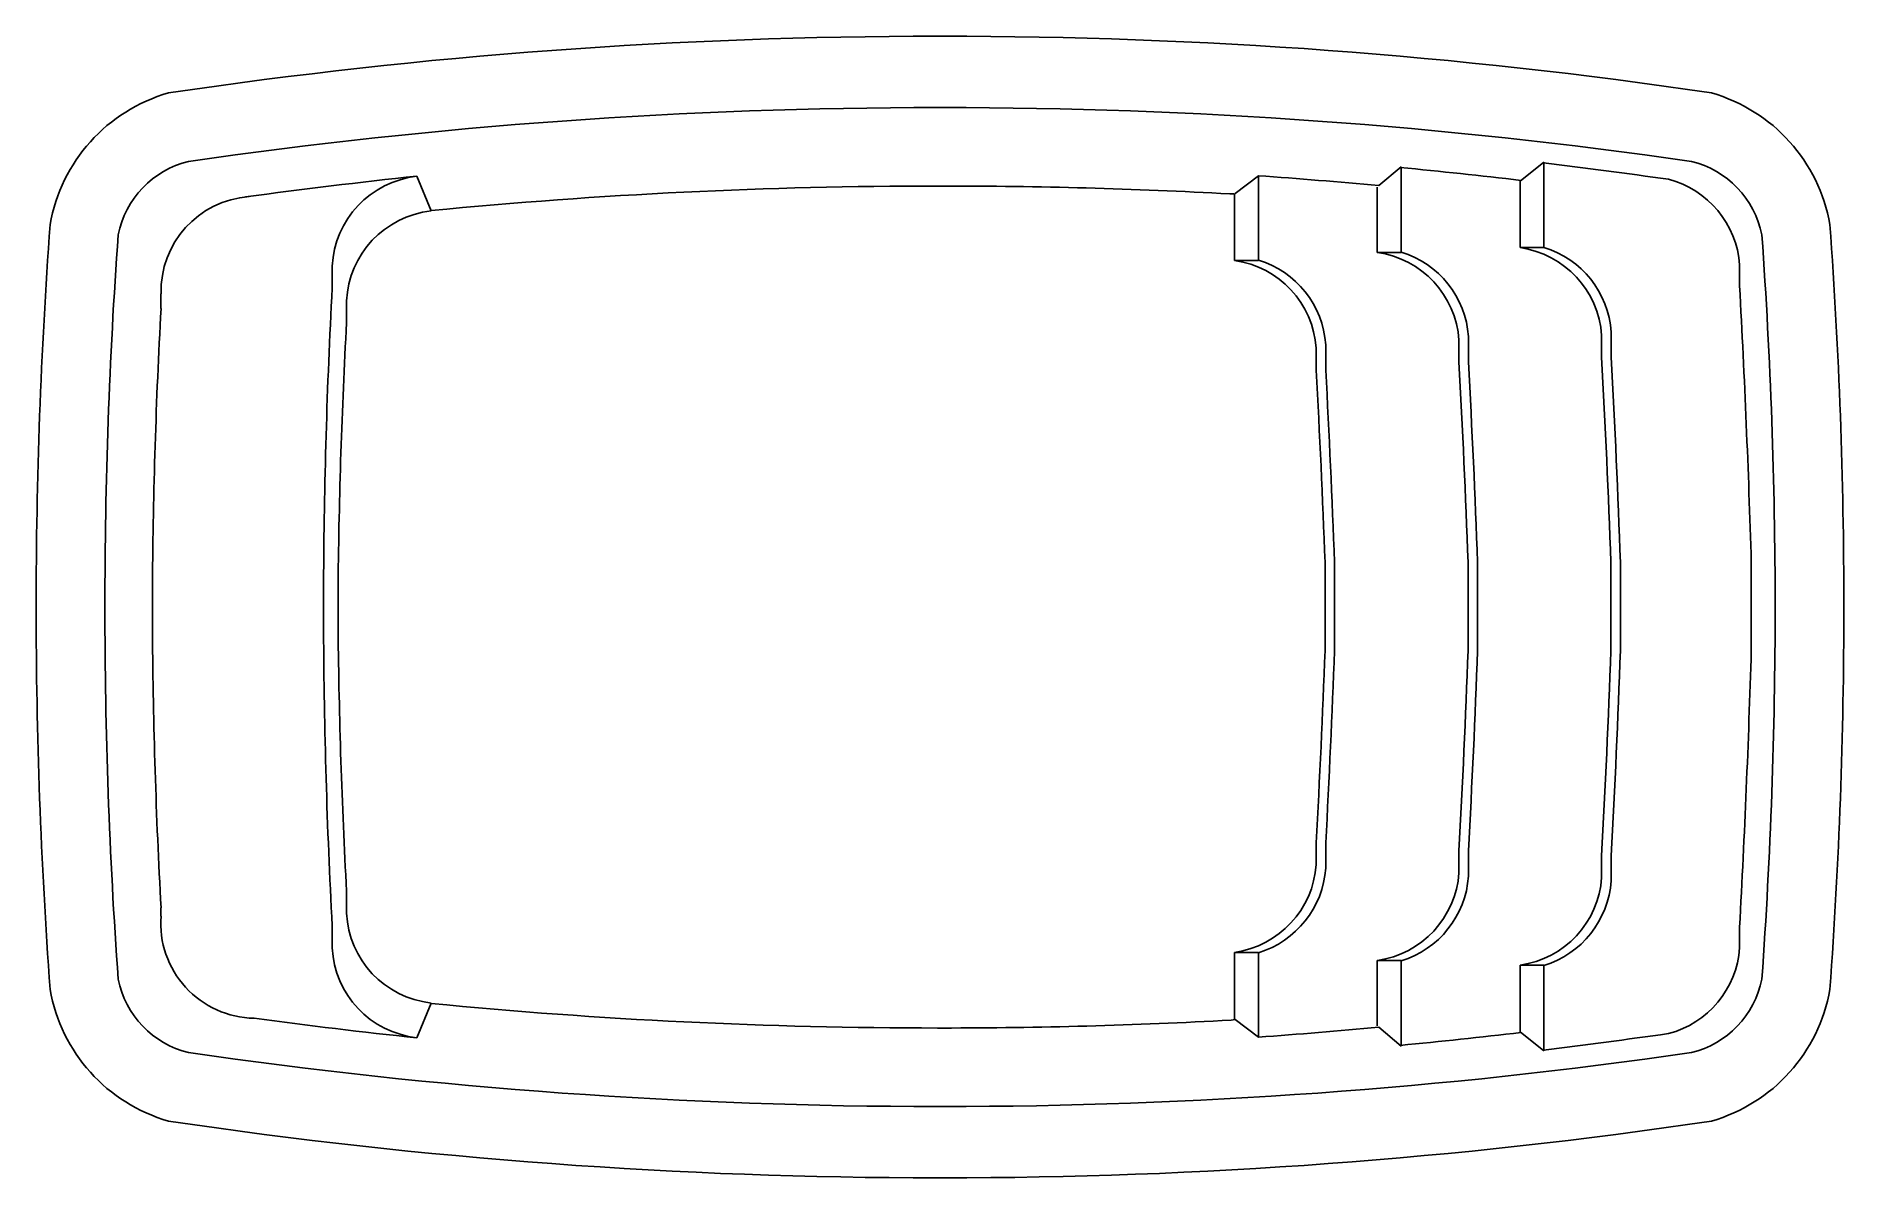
# Model space of a CAD drawing. Extents: x -1118.93 to -1115.13, y 352.82 to 355.22.
import ezdxf

# ---------------------------------------------------------------- set-up
doc = ezdxf.new("R2010")
doc.units = 0
doc.header["$LTSCALE"] = 10
doc.header["$MEASUREMENT"] = 0
doc.layers.add('Piscinas_Fibratec', color=4, linetype='CONTINUOUS')

msp = doc.modelspace()

# ---------------------------------------------------------------- linework, layer by layer
at = {"layer": 'Piscinas_Fibratec', "color": 2}
for p, q in [((-1117.0205, 355.0703), (-1117.0315, 355.0703)), ((-1117.0205, 355.0703), (-1117.0315, 355.0703)), ((-1117.0205, 352.9703), (-1117.0315, 352.9703)), ((-1117.0205, 352.9703), (-1117.0315, 352.9703))]:
    msp.add_line(p, q, dxfattribs=at)
at = {"layer": 'Piscinas_Fibratec', "color": 1}
for p, q in [((-1118.1256, 354.9257), (-1118.0956, 354.8528)), ((-1118.1256, 354.9257), (-1118.0956, 354.8528)), ((-1116.4056, 354.8898), (-1116.3567, 354.927)), ((-1116.4056, 354.8898), (-1116.3567, 354.927)), ((-1116.3567, 354.7487), (-1116.3567, 354.927)), ((-1116.3567, 354.7487), (-1116.3567, 354.927)), ((-1116.1037, 354.9061), (-1116.0567, 354.9458)), ((-1116.1037, 354.9061), (-1116.0567, 354.9458)), ((-1116.0567, 354.7658), (-1116.0567, 354.9458)), ((-1116.0567, 354.7658), (-1116.0567, 354.9458)), ((-1115.8067, 354.9157), (-1115.7567, 354.9558)), ((-1115.8067, 354.9157), (-1115.7567, 354.9558)), ((-1115.7567, 354.7758), (-1115.7567, 354.9558)), ((-1115.7567, 354.7758), (-1115.7567, 354.9558)), ((-1117.0205, 354.9053), (-1117.0315, 354.9053)), ((-1117.0205, 354.9053), (-1117.0315, 354.9053)), ((-1116.4166, 354.8888), (-1116.4067, 354.8887)), ((-1116.4166, 354.8888), (-1116.4067, 354.8887)), ((-1116.4067, 354.7487), (-1116.4067, 354.8887)), ((-1116.4067, 354.7487), (-1116.4067, 354.8887)), ((-1116.1067, 354.7658), (-1116.1067, 354.903)), ((-1116.1067, 354.7658), (-1116.1067, 354.903)), ((-1115.8067, 354.8757), (-1115.8067, 354.9157)), ((-1115.8067, 354.8757), (-1115.8067, 354.9157)), ((-1115.8067, 354.7758), (-1115.8067, 354.8757)), ((-1115.8067, 354.7758), (-1115.8067, 354.8757)), ((-1115.7567, 354.7758), (-1115.8067, 354.7758)), ((-1115.7567, 354.7758), (-1115.8067, 354.7758)), ((-1118.3036, 354.6912), (-1118.3036, 354.7369)), ((-1118.3036, 354.6912), (-1118.3036, 354.7369)), ((-1116.4067, 354.7487), (-1116.3567, 354.7487)), ((-1116.4067, 354.7487), (-1116.3567, 354.7487)), ((-1116.0567, 354.7658), (-1116.1067, 354.7658)), ((-1116.0567, 354.7658), (-1116.1067, 354.7658)), ((-1115.3452, 354.7259), (-1115.3452, 354.7394)), ((-1115.3452, 354.7259), (-1115.3452, 354.7394)), ((-1115.3452, 354.6955), (-1115.3452, 354.7259)), ((-1115.3452, 354.6955), (-1115.3452, 354.7259)), ((-1118.6636, 354.6479), (-1118.6636, 354.6784)), ((-1118.6636, 354.6479), (-1118.6636, 354.6784)), ((-1118.2736, 354.6183), (-1118.2736, 354.6639)), ((-1118.2736, 354.6183), (-1118.2736, 354.6639)), ((-1115.9352, 354.5659), (-1115.9352, 354.5813)), ((-1115.9352, 354.5659), (-1115.9352, 354.5813)), ((-1115.9152, 354.5355), (-1115.9152, 354.5887)), ((-1115.9152, 354.5355), (-1115.9152, 354.5887)), ((-1115.6352, 354.5759), (-1115.6352, 354.5913)), ((-1115.6352, 354.5759), (-1115.6352, 354.5913)), ((-1115.6152, 354.5455), (-1115.6152, 354.5984)), ((-1115.6152, 354.5455), (-1115.6152, 354.5984)), ((-1116.2352, 354.5488), (-1116.2352, 354.5642)), ((-1116.2352, 354.5488), (-1116.2352, 354.5642)), ((-1116.2352, 354.5184), (-1116.2352, 354.5488)), ((-1116.2352, 354.5184), (-1116.2352, 354.5488)), ((-1116.2152, 354.5184), (-1116.2152, 354.5717)), ((-1116.2152, 354.5184), (-1116.2152, 354.5717)), ((-1115.9352, 354.5355), (-1115.9352, 354.5659)), ((-1115.9352, 354.5355), (-1115.9352, 354.5659)), ((-1115.6352, 354.5455), (-1115.6352, 354.5759)), ((-1115.6352, 354.5455), (-1115.6352, 354.5759)), ((-1116.2166, 353.9292), (-1116.2166, 354.1139)), ((-1116.2166, 353.9292), (-1116.2166, 354.1139)), ((-1116.1966, 353.9292), (-1116.1966, 354.1139)), ((-1116.1966, 353.9292), (-1116.1966, 354.1139)), ((-1115.916, 353.9292), (-1115.916, 354.1139)), ((-1115.916, 353.9292), (-1115.916, 354.1139)), ((-1115.896, 354.1139), (-1115.896, 353.9292)), ((-1115.896, 354.1139), (-1115.896, 353.9292)), ((-1115.6156, 354.1139), (-1115.6156, 353.9292)), ((-1115.6156, 354.1139), (-1115.6156, 353.9292)), ((-1115.5956, 354.1139), (-1115.5956, 353.9292)), ((-1115.5956, 354.1139), (-1115.5956, 353.9292)), ((-1115.3205, 354.1139), (-1115.3205, 353.9292)), ((-1115.3205, 354.1139), (-1115.3205, 353.9292)), ((-1118.6815, 354.0343), (-1118.6815, 354.0705)), ((-1118.6815, 354.0343), (-1118.6815, 354.0705)), ((-1118.3218, 354.0343), (-1118.3218, 354.0705)), ((-1118.3218, 354.0343), (-1118.3218, 354.0705)), ((-1118.2912, 354.0343), (-1118.2912, 354.0705)), ((-1118.2912, 354.0343), (-1118.2912, 354.0705)), ((-1118.6815, 354.0343), (-1118.6815, 353.9652)), ((-1118.6815, 354.0343), (-1118.6815, 353.9652)), ((-1118.3218, 354.0343), (-1118.3218, 353.9705)), ((-1118.3218, 354.0343), (-1118.3218, 353.9705)), ((-1118.2912, 353.9705), (-1118.2912, 354.0343)), ((-1118.2912, 353.9705), (-1118.2912, 354.0343)), ((-1116.2352, 353.5247), (-1116.2352, 353.4943)), ((-1116.2352, 353.5247), (-1116.2352, 353.4943)), ((-1116.2152, 353.5247), (-1116.2152, 353.4714)), ((-1116.2152, 353.5247), (-1116.2152, 353.4714)), ((-1116.2352, 353.4943), (-1116.2352, 353.4789)), ((-1116.2352, 353.4943), (-1116.2352, 353.4789)), ((-1115.9352, 353.5076), (-1115.9352, 353.4772)), ((-1115.9352, 353.5076), (-1115.9352, 353.4772)), ((-1115.9352, 353.4772), (-1115.9352, 353.4618)), ((-1115.9352, 353.4772), (-1115.9352, 353.4618)), ((-1115.9152, 353.5076), (-1115.9152, 353.4544)), ((-1115.9152, 353.5076), (-1115.9152, 353.4544)), ((-1115.6352, 353.4976), (-1115.6352, 353.4672)), ((-1115.6352, 353.4976), (-1115.6352, 353.4672)), ((-1115.6152, 353.4976), (-1115.6152, 353.4447)), ((-1115.6152, 353.4976), (-1115.6152, 353.4447)), ((-1115.6352, 353.4672), (-1115.6352, 353.4518)), ((-1115.6352, 353.4672), (-1115.6352, 353.4518)), ((-1118.2736, 353.3767), (-1118.2736, 353.4228)), ((-1118.2736, 353.3767), (-1118.2736, 353.4228)), ((-1118.6636, 353.3703), (-1118.6636, 353.3879)), ((-1118.6636, 353.3703), (-1118.6636, 353.3879)), ((-1118.3036, 353.3038), (-1118.3036, 353.3498)), ((-1118.3036, 353.3498), (-1118.3036, 353.3498)), ((-1118.3036, 353.3498), (-1118.3036, 353.3498)), ((-1118.3036, 353.3498), (-1118.3036, 353.3498)), ((-1118.3036, 353.3498), (-1118.3036, 353.3498)), ((-1118.3036, 353.3038), (-1118.3036, 353.3498)), ((-1115.3452, 353.3476), (-1115.3452, 353.3172)), ((-1115.3452, 353.3476), (-1115.3452, 353.3172)), ((-1116.4067, 353.2944), (-1116.4067, 353.1544)), ((-1116.4067, 353.2944), (-1116.3567, 353.2944)), ((-1116.4067, 353.2944), (-1116.3567, 353.2944)), ((-1116.4067, 353.2944), (-1116.4067, 353.1544)), ((-1116.3567, 353.2944), (-1116.3567, 353.1161)), ((-1116.3567, 353.2944), (-1116.3567, 353.1161)), ((-1115.3452, 353.3172), (-1115.3452, 353.3037)), ((-1115.3452, 353.3172), (-1115.3452, 353.3037)), ((-1116.1067, 353.2773), (-1116.1067, 353.1401)), ((-1116.0567, 353.2773), (-1116.1067, 353.2773)), ((-1116.0567, 353.2773), (-1116.1067, 353.2773)), ((-1116.1067, 353.2773), (-1116.1067, 353.1401)), ((-1116.0567, 353.2773), (-1116.0567, 353.0973)), ((-1116.0567, 353.2773), (-1116.0567, 353.0973)), ((-1115.8067, 353.2673), (-1115.8067, 353.1674)), ((-1115.7567, 353.2673), (-1115.8067, 353.2673)), ((-1115.7567, 353.2673), (-1115.8067, 353.2673)), ((-1115.8067, 353.2673), (-1115.8067, 353.1674)), ((-1115.7567, 353.2673), (-1115.7567, 353.0873)), ((-1115.7567, 353.2673), (-1115.7567, 353.0873)), ((-1118.1256, 353.1149), (-1118.0956, 353.1879)), ((-1118.1256, 353.1149), (-1118.0956, 353.1879)), ((-1117.0315, 353.1353), (-1117.0205, 353.1353)), ((-1117.0315, 353.1353), (-1117.0205, 353.1353)), ((-1116.414, 353.1521), (-1116.4056, 353.1533)), ((-1116.414, 353.1521), (-1116.4056, 353.1533)), ((-1116.4056, 353.1533), (-1116.3567, 353.1161)), ((-1116.4056, 353.1533), (-1116.3567, 353.1161)), ((-1116.1037, 353.137), (-1116.0567, 353.0973)), ((-1116.1037, 353.137), (-1116.0567, 353.0973)), ((-1115.8067, 353.1674), (-1115.8067, 353.1274)), ((-1115.8067, 353.1674), (-1115.8067, 353.1274)), ((-1115.8067, 353.1274), (-1115.7567, 353.0873)), ((-1115.8067, 353.1274), (-1115.7567, 353.0873))]:
    msp.add_line(p, q, dxfattribs=at)
at = {"layer": 'Piscinas_Fibratec'}
msp.add_line((-1117.0205, 352.8203), (-1117.0315, 352.8203), dxfattribs=at)
msp.add_line((-1117.0205, 352.8203), (-1117.0315, 352.8203), dxfattribs=at)
msp.add_lwpolyline([(-1115.4044, 355.101, 0.03688), (-1117.0205, 355.2203), (-1117.0315, 355.2203), (-1117.0205, 355.2203, -0.03688)], format="xyb", close=True, dxfattribs=at)
for centre, radius, start, end in [((-1117.0315, 344.2203), 11, 90, 98.44834), ((-1117.0315, 344.2203), 11, 90, 98.44834), ((-1118.5518, 354.7644), 0.35, 105.8944, 170.1471), ((-1118.5518, 354.7644), 0.35, 105.8944, 170.1471), ((-1115.5003, 354.7644), 0.35, 9.8529, 74.1056), ((-1115.5003, 354.7644), 0.35, 9.8529, 74.1056), ((-1107.926, 354.0203), 11, 175.80894, 180), ((-1107.926, 354.0203), 11, 175.80894, 180), ((-1126.126, 354.0203), 11, 0, 4.19106), ((-1126.126, 354.0203), 11, 0, 4.19106), ((-1107.926, 354.0203), 11, 180, 184.19106), ((-1107.926, 354.0203), 11, 180, 184.19106), ((-1126.126, 354.0203), 11, 355.80894, 0), ((-1126.126, 354.0203), 11, 355.80894, 0), ((-1118.5518, 353.2763), 0.35, 189.8529, 254.1056), ((-1118.5518, 353.2763), 0.35, 189.8529, 254.1056), ((-1115.5003, 353.2763), 0.35, 285.8944, 350.1471), ((-1115.5003, 353.2763), 0.35, 285.8944, 350.1471), ((-1117.0315, 363.8203), 11, 261.55166, 270), ((-1117.0315, 363.8203), 11, 261.55166, 270), ((-1117.0205, 363.8203), 11, 270, 278.44834), ((-1117.0205, 363.8203), 11, 270, 278.44834)]:
    msp.add_arc(centre, radius, start, end, dxfattribs=at)
at = {"layer": 'Piscinas_Fibratec', "color": 2}
for centre, radius, start, end in [((-1117.0315, 344.0703), 11, 90, 98.22688), ((-1117.0315, 344.0703), 11, 90, 98.22688), ((-1117.0205, 344.0703), 11, 81.77312, 90), ((-1117.0205, 344.0703), 11, 81.77312, 90), ((-1118.5576, 354.763), 0.2, 103.8575, 168.5518), ((-1118.5576, 354.763), 0.2, 103.8575, 168.5518), ((-1115.4944, 354.763), 0.2, 11.4482, 76.1425), ((-1115.4944, 354.763), 0.2, 11.4482, 76.1425), ((-1107.7815, 354.0203), 11, 175.92169, 180), ((-1107.7815, 354.0203), 11, 175.92169, 180), ((-1126.2705, 354.0203), 11, 0, 4.07831), ((-1126.2705, 354.0203), 11, 0, 4.07831), ((-1107.7815, 354.0203), 11, 180, 184.07831), ((-1107.7815, 354.0203), 11, 180, 184.07831), ((-1126.2705, 354.0203), 11, 355.92169, 0), ((-1126.2705, 354.0203), 11, 355.92169, 0), ((-1118.5576, 353.2777), 0.2, 191.4482, 256.1425), ((-1118.5576, 353.2777), 0.2, 191.4482, 256.1425), ((-1115.4944, 353.2777), 0.2, 283.8575, 348.5518), ((-1115.4944, 353.2777), 0.2, 283.8575, 348.5518), ((-1117.0315, 363.9703), 11, 261.77312, 270), ((-1117.0315, 363.9703), 11, 261.77312, 270), ((-1117.0205, 363.9703), 11, 270, 278.22688), ((-1117.0205, 363.9703), 11, 270, 278.22688)]:
    msp.add_arc(centre, radius, start, end, dxfattribs=at)
at = {"layer": 'Piscinas_Fibratec', "color": 1}
for centre, radius, start, end in [((-1116.8032, 342.4962), 12.5, 96.07317, 97.7354), ((-1116.8032, 342.4962), 12.5, 96.07317, 97.7354), ((-1118.1038, 354.7269), 0.2, 96.2674, 177.149), ((-1118.1038, 354.7269), 0.2, 96.2674, 177.149), ((-1117.2576, 342.4595), 12.5, 84.70335, 85.86673), ((-1117.2576, 342.4595), 12.5, 84.70335, 85.86673), ((-1117.2576, 342.5019), 12.5, 83.32565, 84.49489), ((-1117.2576, 342.5019), 12.5, 83.32565, 84.49489), ((-1117.2576, 342.5444), 12.5, 81.8927, 83.10533), ((-1117.2576, 342.5444), 12.5, 81.8927, 83.10533), ((-1115.5447, 354.7258), 0.2, 3.8954, 75.545), ((-1115.5447, 354.7258), 0.2, 3.8954, 75.545), ((-1118.4636, 354.6836), 0.2, 94.2318, 181.4803), ((-1118.4636, 354.6836), 0.2, 94.2318, 181.4803), ((-1117.0315, 343.9053), 11, 90, 95.55332), ((-1117.0315, 343.9053), 11, 90, 95.55332), ((-1117.0205, 343.9053), 11, 86.85283, 90), ((-1117.0205, 343.9053), 11, 86.85283, 90), ((-1118.0738, 354.654), 0.2, 96.2674, 177.149), ((-1118.0738, 354.654), 0.2, 96.2674, 177.149), ((-1115.8347, 354.5777), 0.2, 3.8954, 81.9408), ((-1115.8347, 354.5777), 0.2, 3.8954, 81.9408), ((-1115.8147, 354.5848), 0.2, 3.8954, 73.1303), ((-1115.8147, 354.5848), 0.2, 3.8954, 73.1303), ((-1116.4347, 354.5507), 0.2, 3.8954, 81.9408), ((-1116.4347, 354.5507), 0.2, 3.8954, 81.9408), ((-1116.4147, 354.5581), 0.2, 3.8954, 73.1303), ((-1116.4147, 354.5581), 0.2, 3.8954, 73.1303), ((-1116.1347, 354.5677), 0.2, 3.8954, 81.9408), ((-1116.1347, 354.5677), 0.2, 3.8954, 81.9408), ((-1116.1147, 354.5751), 0.2, 3.8954, 73.1303), ((-1116.1147, 354.5751), 0.2, 3.8954, 73.1303), ((-1105.8219, 354.0138), 12.5, 176.89352, 179.74003), ((-1105.8219, 354.0138), 12.5, 176.89352, 179.74003), ((-1140.3087, 353.3455), 25, 1.76132, 3.09562), ((-1140.3087, 353.3455), 25, 1.76132, 3.09562), ((-1106.1819, 353.9705), 12.5, 176.89352, 179.54163), ((-1106.1819, 353.9705), 12.5, 176.89352, 179.54163), ((-1105.7919, 353.9409), 12.5, 176.89352, 179.40568), ((-1105.7919, 353.9409), 12.5, 176.89352, 179.40568), ((-1140.5987, 353.1955), 25, 2.10529, 3.09562), ((-1140.5987, 353.1955), 25, 2.10529, 3.09562), ((-1140.5787, 353.1955), 25, 2.10529, 3.09562), ((-1140.5787, 353.1955), 25, 2.10529, 3.09562), ((-1141.1987, 353.1684), 25, 2.16742, 3.09562), ((-1141.1987, 353.1684), 25, 2.16742, 3.09562), ((-1141.1787, 353.1684), 25, 2.16742, 3.09562), ((-1141.1787, 353.1684), 25, 2.16742, 3.09562), ((-1140.8987, 353.1855), 25, 2.12823, 3.09562), ((-1140.8987, 353.1855), 25, 2.12823, 3.09562), ((-1140.8787, 353.1855), 25, 2.12823, 3.09562), ((-1140.8787, 353.1855), 25, 2.12823, 3.09562), ((-1105.8219, 354.0272), 12.5, 180.25997, 183.10648), ((-1105.8219, 354.0272), 12.5, 180.25997, 183.10648), ((-1105.7919, 354.1002), 12.5, 180.59432, 183.10648), ((-1105.7919, 354.1002), 12.5, 180.59432, 183.10648), ((-1106.1819, 354.0652), 12.5, 180.45837, 183.10648), ((-1106.1819, 354.0652), 12.5, 180.45837, 183.10648), ((-1141.1987, 354.8747), 25, 356.90438, 357.83258), ((-1141.1987, 354.8747), 25, 356.90438, 357.83258), ((-1141.1787, 354.8747), 25, 356.90438, 357.83258), ((-1141.1787, 354.8747), 25, 356.90438, 357.83258), ((-1140.8987, 354.8576), 25, 356.90438, 357.87177), ((-1140.8987, 354.8576), 25, 356.90438, 357.87177), ((-1140.8787, 354.8576), 25, 356.90438, 357.87177), ((-1140.8787, 354.8576), 25, 356.90438, 357.87177), ((-1140.5987, 354.8476), 25, 356.90438, 357.89471), ((-1140.5987, 354.8476), 25, 356.90438, 357.89471), ((-1140.5787, 354.8476), 25, 356.90438, 357.89471), ((-1140.5787, 354.8476), 25, 356.90438, 357.89471), ((-1140.3087, 354.6976), 25, 356.90438, 358.23868), ((-1140.3087, 354.6976), 25, 356.90438, 358.23868), ((-1116.4347, 353.4924), 0.2, 278.0592, 356.1046), ((-1116.4347, 353.4924), 0.2, 278.0592, 356.1046), ((-1116.4147, 353.485), 0.2, 286.8697, 356.1046), ((-1116.4147, 353.485), 0.2, 286.8697, 356.1046), ((-1116.1347, 353.4754), 0.2, 278.0592, 356.1046), ((-1116.1347, 353.4754), 0.2, 278.0592, 356.1046), ((-1116.1147, 353.468), 0.2, 286.8697, 356.1046), ((-1116.1147, 353.468), 0.2, 286.8697, 356.1046), ((-1115.8347, 353.4654), 0.2, 278.0592, 356.1046), ((-1115.8347, 353.4654), 0.2, 278.0592, 356.1046), ((-1115.8147, 353.4583), 0.2, 286.8697, 356.1046), ((-1115.8147, 353.4583), 0.2, 286.8697, 356.1046), ((-1118.4641, 353.3558), 0.2, 175.8266, 268.9282), ((-1118.4641, 353.3558), 0.2, 175.8266, 268.9282), ((-1118.0738, 353.3867), 0.2, 182.851, 263.7326), ((-1118.0738, 353.3867), 0.2, 182.851, 263.7326), ((-1118.1038, 353.3137), 0.2, 182.851, 263.7326), ((-1118.1038, 353.3137), 0.2, 182.851, 263.7326), ((-1115.5447, 353.3173), 0.2, 284.455, 356.1046), ((-1115.5447, 353.3173), 0.2, 284.455, 356.1046), ((-1117.0315, 364.1353), 11, 264.44671, 270), ((-1117.0315, 364.1353), 11, 264.44671, 270), ((-1116.8032, 365.5445), 12.5, 262.34697, 263.92683), ((-1116.8032, 365.5445), 12.5, 262.34697, 263.92683), ((-1117.0205, 364.1353), 11, 270, 273.16093), ((-1117.0205, 364.1353), 11, 270, 273.16093), ((-1117.2576, 365.5836), 12.5, 274.13327, 275.29665), ((-1117.2576, 365.5836), 12.5, 274.13327, 275.29665), ((-1117.2576, 365.5412), 12.5, 275.50511, 276.67435), ((-1117.2576, 365.5412), 12.5, 275.50511, 276.67435), ((-1117.2576, 365.4987), 12.5, 276.89467, 278.1073), ((-1117.2576, 365.4987), 12.5, 276.89467, 278.1073)]:
    msp.add_arc(centre, radius, start, end, dxfattribs=at)

doc.saveas('drawing.dxf')
